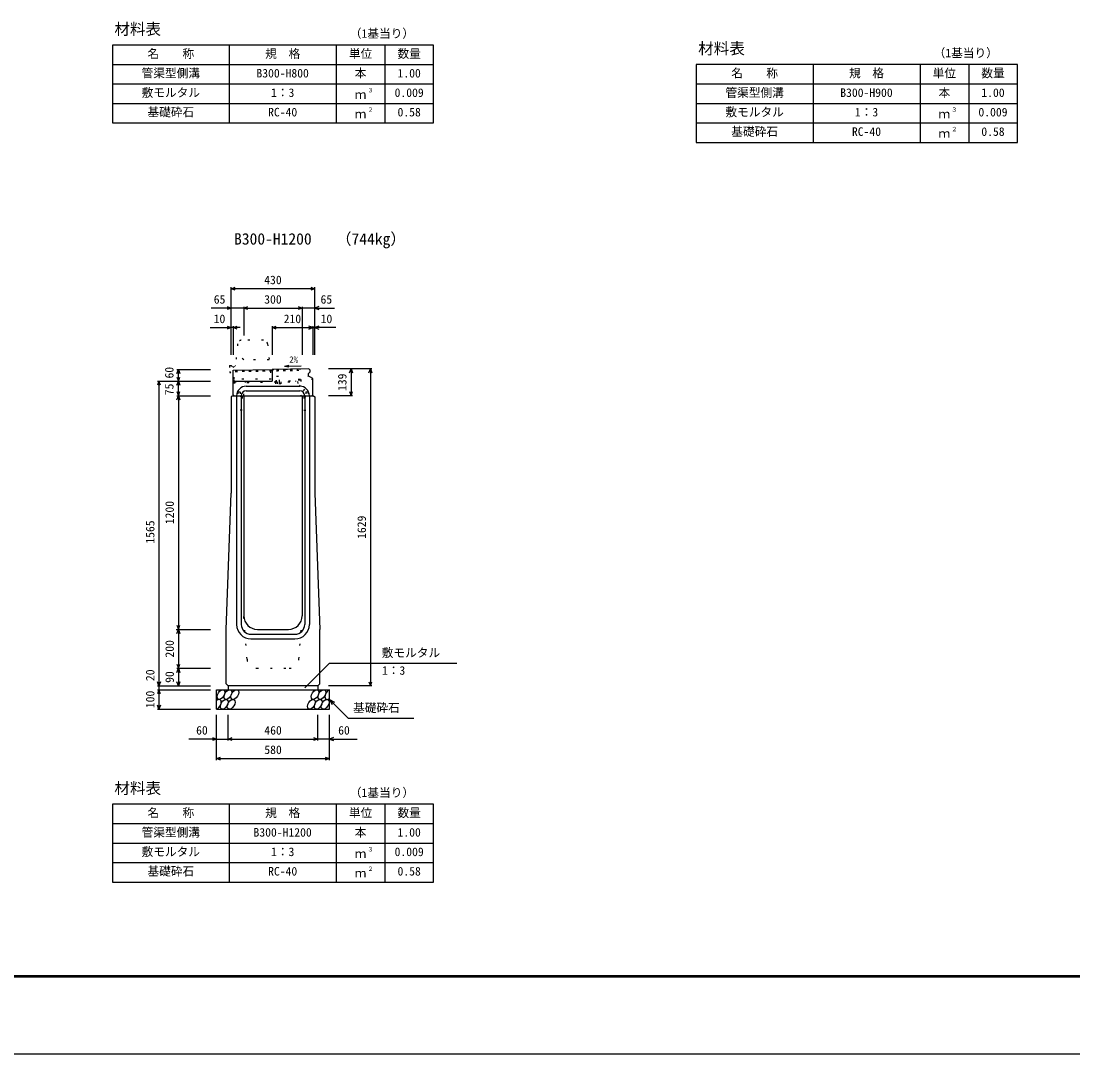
# Model space of a CAD drawing. Units: millimetres, scale not verified. Extents: x -12600 to 12600, y -5940 to 5940.
# Drawn here: x 1405 to 6811, y -5940 to -633 of the extents above; entities that cross this region are included whole.
import ezdxf
from ezdxf.enums import TextEntityAlignment as Align

# ---------------------------------------------------------------- set-up
doc = ezdxf.new("R2010")
doc.units = ezdxf.units.MM
doc.header["$LTSCALE"] = 40
doc.linetypes.add('DOTTED', pattern=[1.75, 0.25, -1.5])
for name, color, linetype, lineweight in [('0-0_DIM', 7, 'Continuous', 25), ('0-1_Defpoints', 5, 'Continuous', 25), ('0-2_HATCH', 6, 'DOTTED', 25), ('0-3_HYO', 3, 'Continuous', 25), ('0-4_HYO2', 4, 'Continuous', 25), ('0-5_OUTLINE', 3, 'Continuous', 25), ('0-6_OUTLINE2', 4, 'DOTTED', 25), ('0-7_TXT', 7, 'Continuous', 25), ('0-8_WAKU', 3, 'Continuous', 25)]:
    doc.layers.add(name, color=color, linetype=linetype, lineweight=lineweight)
doc.styles.add('ＭＳ ゴシック', font='')
doc.styles.get('ＭＳ ゴシック').set_extended_font_data('MS Gothic')

msp = doc.modelspace()

# ---------------------------------------------------------------- linework, layer by layer
at = {"layer": '0-0_DIM'}
for p, q in [((2485, -2348.54), (2485, -2001.04)), ((2915, -2008.54), (2485, -2008.54)), ((2915, -2348.54), (2915, -2001.04)), ((2550, -2101.04), (2550, -2248.54)), ((2850, -2101.04), (2850, -2348.54)), ((2485, -2108.54), (2383.02, -2108.54)), ((2550, -2108.54), (2485, -2108.54)), ((2550, -2108.54), (2850, -2108.54)), ((2915, -2108.54), (2850, -2108.54)), ((2915, -2108.54), (3016.98, -2108.54)), ((2376.62, -2208.54), (2485, -2208.54)), ((2495, -2208.54), (2485, -2208.54)), ((2495, -2201.04), (2495, -2348.54)), ((2531.3, -2208.54), (2495, -2208.54)), ((2695, -2201.04), (2695, -2348.54)), ((2695, -2208.54), (2905, -2208.54)), ((2905, -2201.04), (2905, -2348.54)), ((2905, -2208.54), (2915, -2208.54)), ((3023.38, -2208.54), (2915, -2208.54)), ((2206.5, -2423.54), (2379, -2423.54)), ((2214, -2483.54), (2214, -2423.54)), ((3208.5, -2419.54), (2986, -2419.54)), ((3101, -2419.54), (3101, -2558.54)), ((3201, -2419.54), (3201, -4048.54)), ((2106.5, -2483.54), (2379, -2483.54)), ((2114, -2483.54), (2114, -4048.54)), ((2214, -2558.54), (2214, -2483.54)), ((2206.5, -2558.54), (2379, -2558.54)), ((3108.5, -2558.54), (2986, -2558.54)), ((2203.25, -3758.54), (2375.75, -3758.54)), ((2206.5, -3758.54), (2379, -3758.54)), ((2863.77, -4059.35), (2990, -3933.11)), ((2990, -3933.11), (3644.81, -3933.11)), ((2206.5, -3958.54), (2379, -3958.54)), ((2214, -3958.54), (2214, -4048.54)), ((2106.5, -4048.54), (2379, -4048.54)), ((2114, -4048.54), (2114, -4068.54)), ((3208.5, -4048.54), (2986, -4048.54)), ((2106.5, -4068.54), (2379, -4068.54)), ((2114, -4068.54), (2114, -4168.54)), ((2990, -4118.54), (3085.76, -4214.29)), ((2990, -4118.54), (3015.98, -4133.54)), ((2990, -4118.54), (3005, -4144.52)), ((2106.5, -4168.54), (2379, -4168.54)), ((2410, -4429.9), (2410, -4198.54)), ((2470, -4329.9), (2470, -4198.54)), ((2930, -4329.9), (2930, -4198.54)), ((2990, -4429.9), (2990, -4198.54)), ((3085.76, -4214.29), (3423.31, -4214.29)), ((2410, -4322.4), (2268.21, -4322.4)), ((2410, -4322.4), (2470, -4322.4)), ((2470, -4322.4), (2930, -4322.4)), ((2990, -4322.4), (2930, -4322.4)), ((2990, -4322.4), (3131.79, -4322.4)), ((2410, -4422.4), (2990, -4422.4))]:
    msp.add_line(p, q, dxfattribs=at)
for points in [[(2506.14, -2016.23), (2485, -2008.54), (2506.14, -2000.84)], [(2893.86, -2000.84), (2915, -2008.54), (2893.86, -2016.23)], [(2463.86, -2100.84), (2485, -2108.54), (2463.86, -2116.23)], [(2571.14, -2116.23), (2550, -2108.54), (2571.14, -2100.84)], [(2828.86, -2100.84), (2850, -2108.54), (2828.86, -2116.23)], [(2936.14, -2100.84), (2915, -2108.54), (2936.14, -2116.23)], [(2463.86, -2200.84), (2485, -2208.54), (2463.86, -2216.23)], [(2516.14, -2216.23), (2495, -2208.54), (2516.14, -2200.84)], [(2716.14, -2216.23), (2695, -2208.54), (2716.14, -2200.84)], [(2883.86, -2216.23), (2905, -2208.54), (2883.86, -2200.84)], [(2936.14, -2200.84), (2915, -2208.54), (2936.14, -2216.23)], [(2206.3, -2444.68), (2214, -2423.54), (2221.7, -2444.68)], [(3093.3, -2440.68), (3101, -2419.54), (3108.7, -2440.68)], [(3193.3, -2440.68), (3201, -2419.54), (3208.7, -2440.68)], [(2121.7, -2504.68), (2114, -2483.54), (2106.3, -2504.68)], [(2206.3, -2462.39), (2214, -2483.54), (2221.7, -2462.39)], [(2206.3, -2504.68), (2214, -2483.54), (2221.7, -2504.68)], [(2206.3, -2537.39), (2214, -2558.54), (2221.7, -2537.39)], [(3093.3, -2537.39), (3101, -2558.54), (3108.7, -2537.39)], [(2206.3, -2579.68), (2214, -2558.54), (2221.7, -2579.68)], [(2214, -2558.54), (2214, -3758.54), (2214, -3958.54)], [(2206.3, -3737.39), (2214, -3758.54), (2221.7, -3737.39)], [(2206.3, -3779.68), (2214, -3758.54), (2221.7, -3779.68)], [(2206.3, -3937.39), (2214, -3958.54), (2221.7, -3937.39)], [(2206.3, -3979.68), (2214, -3958.54), (2221.7, -3979.68)], [(2121.7, -4027.39), (2114, -4048.54), (2106.3, -4027.39)], [(2221.7, -4027.39), (2214, -4048.54), (2206.3, -4027.39)], [(3193.3, -4027.39), (3201, -4048.54), (3208.7, -4027.39)], [(2121.7, -4089.68), (2114, -4068.54), (2106.3, -4089.68)], [(2121.7, -4147.39), (2114, -4168.54), (2106.3, -4147.39)], [(2388.86, -4314.71), (2410, -4322.4), (2388.86, -4330.1)], [(2491.14, -4330.1), (2470, -4322.4), (2491.14, -4314.71)], [(2908.86, -4314.71), (2930, -4322.4), (2908.86, -4330.1)], [(3011.14, -4314.71), (2990, -4322.4), (3011.14, -4330.1)], [(2431.14, -4430.1), (2410, -4422.4), (2431.14, -4414.71)], [(2968.86, -4414.71), (2990, -4422.4), (2968.86, -4430.1)]]:
    msp.add_lwpolyline(points, dxfattribs=at)
at = {"layer": '0-1_Defpoints'}
msp.add_lwpolyline([(-4200, -5940), (12600, -5940), (12600, 5940), (-4200, 5940)], close=True, dxfattribs=at)
at = {"layer": '0-2_HATCH', "linetype": 'Continuous'}
for p, q in [((2495, -2427.35), (2695, -2423.54)), ((2496.23, -2491.84), (2495, -2427.35))]:
    msp.add_line(p, q, dxfattribs=at)
at = {"layer": '0-2_HATCH'}
for p, q in [((2500.64, -2487.25), (2499.5, -2427.26)), ((2507.3, -2427.11), (2508.44, -2487.1)), ((2510.8, -2427.04), (2511.94, -2487.03)), ((2514.3, -2426.98), (2515.44, -2486.97)), ((2542.59, -2426.44), (2543.74, -2486.43)), ((2546.09, -2426.37), (2547.24, -2486.36)), ((2549.59, -2426.31), (2550.74, -2486.29)), ((2577.89, -2425.77), (2579.03, -2485.76)), ((2581.39, -2425.7), (2582.53, -2485.69)), ((2584.89, -2425.63), (2586.03, -2485.62)), ((2613.18, -2425.1), (2614.32, -2485.08)), ((2616.68, -2425.03), (2617.82, -2485.02)), ((2620.18, -2424.96), (2621.32, -2484.95)), ((2648.47, -2424.42), (2649.62, -2484.41)), ((2651.97, -2424.36), (2653.12, -2484.34)), ((2655.47, -2424.29), (2656.62, -2484.28)), ((2684.17, -2423.74), (2685.31, -2483.73)), ((2687.27, -2423.68), (2688.41, -2483.67)), ((2691.17, -2423.61), (2692.31, -2483.6)), ((2695, -2423.54), (2843.94, -2420.7)), ((2719.06, -2423.08), (2720.2, -2483.07)), ((2722.56, -2423.01), (2723.79, -2487.5)), ((2726.06, -2422.95), (2727.2, -2482.93)), ((2754.36, -2422.41), (2755.5, -2482.4)), ((2757.85, -2422.34), (2759, -2482.33)), ((2761.35, -2422.27), (2762.5, -2482.26)), ((2790.05, -2421.73), (2791.19, -2481.72)), ((2793.15, -2421.67), (2794.38, -2486.16)), ((2797.05, -2421.59), (2798.19, -2481.58)), ((2824.94, -2421.06), (2826.09, -2481.05)), ((2828.44, -2421), (2829.58, -2480.98)), ((2833.08, -2480.92), (2831.94, -2420.93)), ((2840.58, -2480.77), (2839.44, -2420.79)), ((2845.17, -2485.19), (2843.94, -2420.7)), ((2496.23, -2491.84), (2845.17, -2485.19)), ((2500.64, -2487.25), (2840.58, -2480.77)), ((2556.96, -2486.18), (2557.05, -2490.68)), ((2717.62, -2457.61), (2733.61, -2457.31)), ((2718.19, -2487.61), (2717.62, -2457.61)), ((2734.18, -2487.3), (2733.61, -2457.31)), ((2815.59, -2481.25), (2815.67, -2485.75)), ((2712.32, -2487.72), (2740.01, -2487.19)), ((2712.32, -2487.72), (2712.51, -2497.72)), ((2740.2, -2497.19), (2712.51, -2497.72)), ((2720.7, -2487.56), (2720.89, -2497.56)), ((2731.67, -2487.35), (2731.86, -2497.35)), ((2740.01, -2487.19), (2740.2, -2497.19))]:
    msp.add_line(p, q, dxfattribs=at)
at = {"layer": '0-2_HATCH', "linetype": 'Continuous'}
for centre in [(2432.89, -4093.54), (2468.37, -4093.54), (2503.84, -4093.54), (2916.05, -4093.54), (2951.52, -4093.54), (2449.77, -4143.54), (2485.25, -4143.54), (2897.45, -4143.54), (2932.93, -4143.54), (2968.41, -4143.54)]:
    msp.add_ellipse(centre, major_axis=(14.54, 23.54), ratio=0.5792, dxfattribs=at)
for centre, start_param, end_param in [((2987, -4093.54), 0.6666252, 4.1103269), ((2414.3, -4143.54), 3.7419964, 7.318141)]:
    msp.add_ellipse(centre, major_axis=(14.54, 23.54), ratio=0.5792, start_param=start_param, end_param=end_param, dxfattribs=at)
at = {"layer": '0-3_HYO'}
for p, q in [((2475, -756.64), (2475, -1156.64)), ((3025, -756.64), (3025, -1156.64)), ((3275, -756.64), (3275, -1156.64)), ((1875, -856.64), (3525, -856.64)), ((5475, -856.64), (5475, -1256.64)), ((6025, -856.64), (6025, -1256.64)), ((6275, -856.64), (6275, -1256.64)), ((4875, -956.64), (6525, -956.64)), ((2475, -4656.64), (2475, -5056.64)), ((3025, -4656.64), (3025, -5056.64)), ((3275, -4656.64), (3275, -5056.64)), ((1875, -4756.64), (3525, -4756.64))]:
    msp.add_line(p, q, dxfattribs=at)
for points in [[(1875, -1156.64), (3525, -1156.64), (3525, -756.64), (1875, -756.64)], [(4875, -1256.64), (6525, -1256.64), (6525, -856.64), (4875, -856.64)], [(1875, -5056.64), (3525, -5056.64), (3525, -4656.64), (1875, -4656.64)]]:
    msp.add_lwpolyline(points, close=True, dxfattribs=at)
at = {"layer": '0-4_HYO2'}
for p, q in [((1875, -956.64), (3525, -956.64)), ((1875, -1056.64), (3525, -1056.64)), ((4875, -1056.64), (6525, -1056.64)), ((4875, -1156.64), (6525, -1156.64)), ((1875, -4856.64), (3525, -4856.64)), ((1875, -4956.64), (3525, -4956.64))]:
    msp.add_line(p, q, dxfattribs=at)
at = {"layer": '0-5_OUTLINE', "linetype": 'DOTTED'}
for p, q in [((2518.19, -2291.59), (2507, -2403.54)), ((2650.46, -2273.59), (2536.66, -2273.59)), ((2671.8, -2291.55), (2690, -2473.54)), ((2477, -2403.54), (2477, -2433.54)), ((2477, -2403.54), (2485, -2403.54)), ((2485, -2403.54), (2495, -2413.54)), ((2477, -2433.54), (2500, -2473.54)), ((2690, -2473.54), (2500, -2473.54))]:
    msp.add_line(p, q, dxfattribs=at)
at = {"layer": '0-5_OUTLINE'}
for p, q in [((2884, -2419.94), (2695, -2423.54)), ((2695, -2423.54), (2695, -2483.54)), ((2884, -2419.94), (2889, -2424.84)), ((2889, -2424.84), (2889, -2436.54)), ((2495, -2488.54), (2500, -2483.54)), ((2500, -2483.54), (2695, -2483.54)), ((2880, -2446.54), (2889, -2436.54)), ((2880, -2446.54), (2880, -2456.54)), ((2905, -2469.54), (2880, -2456.54)), ((2905, -2553.54), (2905, -2469.54)), ((2495, -2553.54), (2495, -2488.54)), ((2485, -2564.54), (2491, -2558.54)), ((2485, -2564.54), (2485, -3058.54)), ((2491, -2558.54), (2909, -2558.54)), ((2495, -2553.54), (2500, -2558.54)), ((2550, -2558.54), (2550, -3688.54)), ((2850, -2558.54), (2850, -3688.54)), ((2900, -2558.54), (2905, -2553.54)), ((2909, -2558.54), (2915, -2564.54)), ((2915, -2564.54), (2915, -3058.54)), ((2460, -3758.54), (2485, -3058.54)), ((2915, -3058.54), (2940, -3758.54)), ((2460, -4038.54), (2460, -3758.54)), ((2620, -3758.54), (2780, -3758.54)), ((2460, -4038.54), (2470, -4048.54)), ((2930, -4048.54), (2470, -4048.54)), ((2470, -4048.54), (2470, -4068.54)), ((2930, -4048.54), (2930, -4068.54)), ((2410, -4068.54), (2990, -4068.54)), ((2410, -4168.54), (2410, -4068.54)), ((2990, -4168.54), (2990, -4068.54)), ((2410, -4168.54), (2990, -4168.54))]:
    msp.add_line(p, q, dxfattribs=at)
at = {"layer": '0-5_OUTLINE', "linetype": 'DOTTED'}
msp.add_lwpolyline([(2495, -2413.54), (2505, -2403.54), (2507, -2403.54)], dxfattribs=at)
at = {"layer": '0-5_OUTLINE'}
msp.add_lwpolyline([(2930, -4048.54), (2940, -4038.54), (2940, -3758.54)], dxfattribs=at)
at = {"layer": '0-5_OUTLINE', "linetype": 'DOTTED'}
for centre, start, end in [((2538.1, -2293.54), 94.13229, 174.40835), ((2651.9, -2293.54), 4.08463, 93.6009)]:
    msp.add_arc(centre, 20, start, end, dxfattribs=at)
at = {"layer": '0-5_OUTLINE'}
for centre, start, end in [((2620, -3688.54), 180, 270), ((2780, -3688.54), 270, 0)]:
    msp.add_arc(centre, 70, start, end, dxfattribs=at)
at = {"layer": '0-6_OUTLINE2'}
for p, q in [((2500, -2473.54), (2507, -2403.54)), ((2825.67, -2485.56), (2845, -2558.54)), ((2832.62, -2511.8), (2881.63, -2457.38)), ((2903.37, -2468.69), (2842.93, -2550.72)), ((2519, -2538.04), (2531, -2538.04)), ((2519, -2538.04), (2519, -2563.04)), ((2531, -2538.04), (2531, -2563.04)), ((2550, -2558.54), (2556.72, -2490.68)), ((2869, -2538.04), (2881, -2538.04)), ((2869, -2538.04), (2869, -2563.04)), ((2881, -2538.04), (2881, -2563.04)), ((2542, -2563.04), (2486.5, -2563.04)), ((2542, -2563.04), (2542, -2633.04)), ((2858, -2563.04), (2858, -2633.04)), ((2858, -2563.04), (2913.5, -2563.04)), ((2542, -2633.04), (2486.5, -2633.04)), ((2858, -2633.04), (2913.5, -2633.04)), ((2566.57, -3912.23), (2550, -3688.54)), ((2833.43, -3912.23), (2850, -3688.54)), ((2616.43, -3958.54), (2783.57, -3958.54))]:
    msp.add_line(p, q, dxfattribs=at)
at = {"layer": '0-6_OUTLINE2', "linetype": 'Continuous'}
for p, q in [((2562, -2509.54), (2838, -2509.54)), ((2562, -2533.54), (2838, -2533.54)), ((2513, -2558.54), (2513, -3733.54)), ((2537, -2558.54), (2537, -3733.54)), ((2863, -2558.54), (2863, -3733.54)), ((2887, -2558.54), (2887, -3733.54)), ((2587, -3783.54), (2813, -3783.54)), ((2587, -3807.54), (2813, -3807.54))]:
    msp.add_line(p, q, dxfattribs=at)
at = {"layer": '0-6_OUTLINE2'}
msp.add_lwpolyline([(2680, -2373.54), (2550, -2373.54), (2513, -2343.54)], dxfattribs=at)
at = {"layer": '0-6_OUTLINE2', "linetype": 'Continuous'}
for centre, radius, start, end in [((2562, -2558.54), 49, 90, 180), ((2562, -2558.54), 25, 90, 180), ((2838, -2558.54), 49, 0, 90), ((2838, -2558.54), 25, 0, 90), ((2587, -3733.54), 74, 180, 270), ((2587, -3733.54), 50, 180, 270), ((2813, -3733.54), 50, 270, 0), ((2813, -3733.54), 74, 270, 0)]:
    msp.add_arc(centre, radius, start, end, dxfattribs=at)
at = {"layer": '0-6_OUTLINE2'}
for centre, start, end in [((2616.43, -3908.54), 184.23639, 270), ((2783.57, -3908.54), 270, 355.76361)]:
    msp.add_arc(centre, 50, start, end, dxfattribs=at)
at = {"layer": '0-7_TXT'}
for q in [(2781.97, -2402.06), (2844.25, -2405.05), (2782.13, -2410.4)]:
    msp.add_line((2758.42, -2406.68), q, dxfattribs=at)
at = {"layer": '0-8_WAKU', "lineweight": 50}
msp.add_lwpolyline([(-3800, -5540), (12200, -5540), (12200, 5540), (-3800, 5540)], close=True, dxfattribs=at)

# ---------------------------------------------------------------- texts
at = {"layer": '0-0_DIM', "style": 'ＭＳ ゴシック'}
for s, p in [('430', (2655, -1998.54)), ('65', (2395.68, -2098.54)), ('300', (2655, -2098.54)), ('65', (2944.32, -2098.54)), ('10', (2395.16, -2198.54)), ('210', (2755, -2198.54)), ('10', (2944.84, -2198.54)), ('敷モルタル', (3258.94, -3914.38)), ('1：3', (3259.94, -4005.07)), ('基礎砕石', (3111.32, -4197.12)), ('60', (2305, -4312.4)), ('460', (2655.53, -4312.4)), ('60', (3035, -4312.4)), ('580', (2655.53, -4412.4))]:
    msp.add_text(s, height=43.99, dxfattribs=at).set_placement(p, align=Align.BOTTOM_LEFT)
for s, p in [('60', (2202.16, -2469.92)), ('139', (3091, -2534.04)), ('75', (2202.16, -2555.68)), ('1200', (2204, -3218.54)), ('1629', (3191, -3294.04)), ('1565', (2104, -3318.54)), ('200', (2204, -3903.54)), ('20', (2104, -4024.22)), ('90', (2204, -4033.54)), ('100', (2104, -4163.54))]:
    msp.add_text(s, height=43.99, rotation=90, dxfattribs=at).set_placement(p, align=Align.BOTTOM_LEFT)
at = {"layer": '0-7_TXT', "style": 'ＭＳ ゴシック'}
for s, height, p in [('材料表', 58.65, (1885, -721.64)), ('（1基当り）', 43.99, (3095, -732.64)), ('材料表', 58.65, (4885, -821.64)), ('名\u3000\u3000称', 43.99, (2055, -836.64)), ('規\u3000格', 43.99, (2660, -836.64)), ('単位', 43.99, (3090, -836.64)), ('数量', 43.99, (3340, -836.64)), ('（1基当り）', 43.99, (6095, -832.64)), ('管渠型側溝', 43.99, (2025, -936.64)), ('B300-H800', 43.99, (2615, -936.64)), ('本', 43.99, (3120, -936.64)), ('1.00', 43.99, (3340, -936.64)), ('名\u3000\u3000称', 43.99, (5055, -936.64)), ('規\u3000格', 43.99, (5660, -936.64)), ('単位', 43.99, (6090, -936.64)), ('数量', 43.99, (6340, -936.64)), ('敷モルタル', 43.99, (2025, -1036.64)), ('管渠型側溝', 43.99, (5025, -1036.64)), ('1：3', 43.99, (2690, -1036.64)), ('ｍ', 43.99, (3120, -1046.64)), ('３', 21.99, (3185.54, -1006.27)), ('0.009', 43.99, (3325, -1036.64)), ('B300-H900', 43.99, (5615, -1036.64)), ('本', 43.99, (6120, -1036.64)), ('1.00', 43.99, (6340, -1036.64)), ('基礎砕石', 43.99, (2055, -1136.64)), ('RC-40', 43.99, (2675, -1136.64)), ('２', 21.99, (3185.54, -1106.27)), ('0.58', 43.99, (3340, -1136.64)), ('敷モルタル', 43.99, (5025, -1136.64)), ('1：3', 43.99, (5690, -1136.64)), ('３', 21.99, (6185.54, -1106.27)), ('0.009', 43.99, (6325, -1136.64)), ('ｍ', 43.99, (3120, -1146.64)), ('ｍ', 43.99, (6120, -1146.64)), ('基礎砕石', 43.99, (5055, -1236.64)), ('RC-40', 43.99, (5675, -1236.64)), ('２', 21.99, (6185.54, -1206.27)), ('0.58', 43.99, (6340, -1236.64)), ('ｍ', 43.99, (6120, -1246.64)), ('B300-H1200', 58.65, (2500, -1799.56)), ('（744kg）', 58.65, (3023.7, -1799.56)), ('2%', 32.99, (2783.76, -2398.94)), ('材料表', 58.65, (1885, -4621.64)), ('（1基当り）', 43.99, (3095, -4632.64)), ('名\u3000\u3000称', 43.99, (2055, -4736.64)), ('規\u3000格', 43.99, (2660, -4736.64)), ('単位', 43.99, (3090, -4736.64)), ('数量', 43.99, (3340, -4736.64)), ('管渠型側溝', 43.99, (2025, -4836.64)), ('B300-H1200', 43.99, (2600, -4836.64)), ('本', 43.99, (3120, -4836.64)), ('1.00', 43.99, (3340, -4836.64)), ('敷モルタル', 43.99, (2025, -4936.64)), ('1：3', 43.99, (2690, -4936.64)), ('ｍ', 43.99, (3120, -4946.64)), ('３', 21.99, (3185.54, -4906.27)), ('0.009', 43.99, (3325, -4936.64)), ('基礎砕石', 43.99, (2055, -5036.64)), ('RC-40', 43.99, (2675, -5036.64)), ('ｍ', 43.99, (3120, -5046.64)), ('２', 21.99, (3185.54, -5006.27)), ('0.58', 43.99, (3340, -5036.64))]:
    msp.add_text(s, height=height, dxfattribs=at).set_placement(p, align=Align.BOTTOM_LEFT)

doc.saveas('drawing.dxf')
